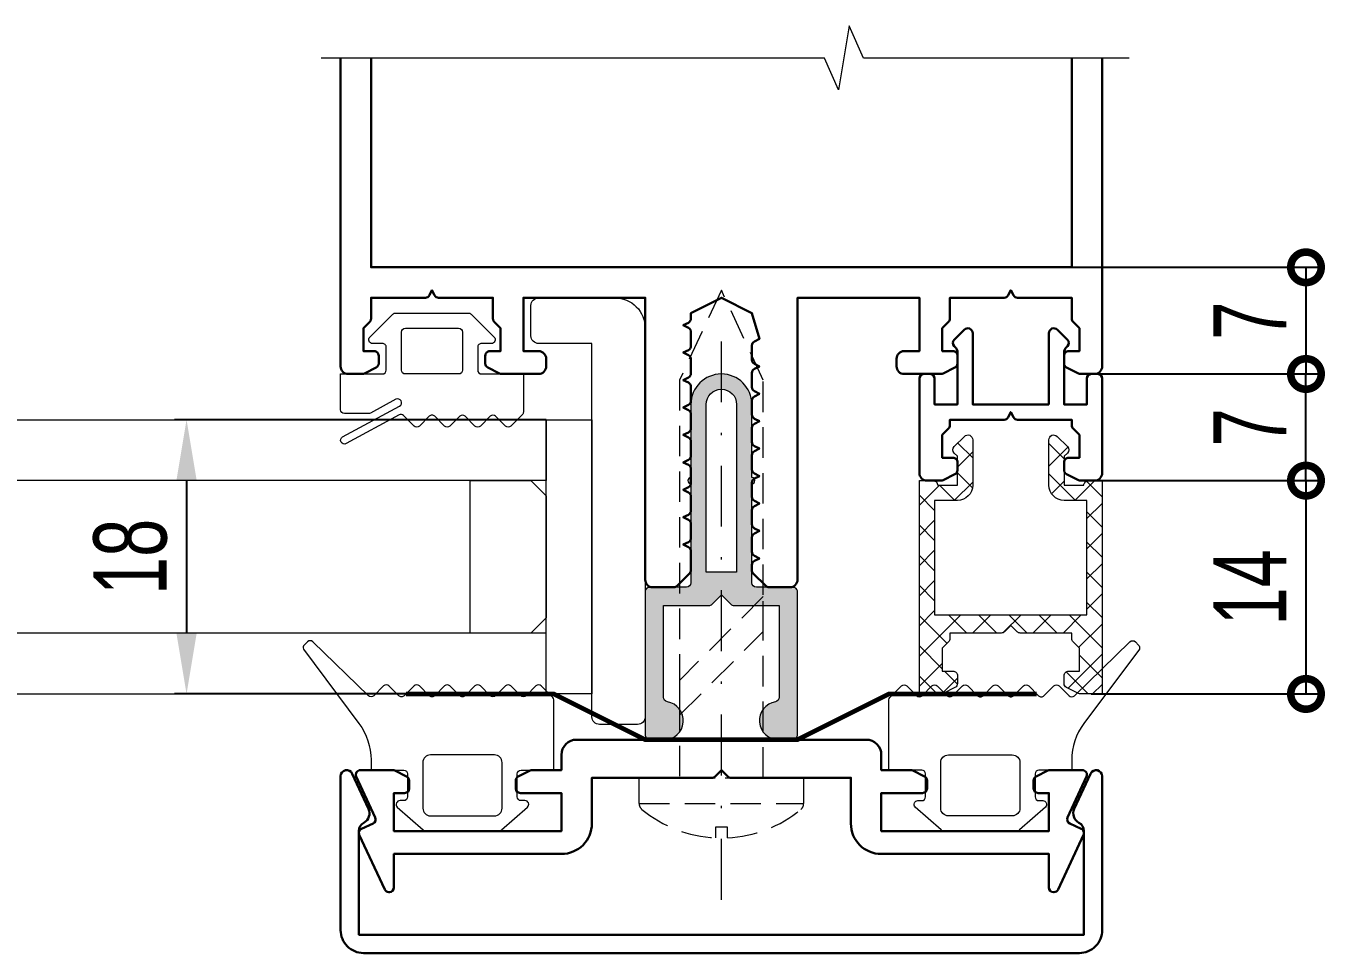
# Model space of a CAD drawing. Extents: x -37 to 8820, y -336 to 478.
# Drawn here: x 5355.1 to 5408.4, y 188.3 to 226.3 of the extents above; entities that cross this region are included whole.
import ezdxf

# ---------------------------------------------------------------- set-up
doc = ezdxf.new("R2010")
doc.units = 0
doc.header["$LTSCALE"] = 5
doc.linetypes.add('DASHDOT', pattern=[1, 0.5, -0.25, 0, -0.25])
doc.linetypes.add('HIDDEN', pattern=[0.375, 0.25, -0.125])
doc.layers.get('0').update_dxf_attribs({"linetype": 'CONTINUOUS', "lineweight": 30})
doc.layers.get('DEFPOINTS').update_dxf_attribs({"linetype": 'CONTINUOUS'})
for name, color, linetype, lineweight in [('1', 6, 'DASHDOT', 13), ('2', 3, 'HIDDEN', 13), ('Dimentions', 5, 'CONTINUOUS', 15), ('Glass', 5, 'CONTINUOUS', 20), ('Ал подклад', 7, 'CONTINUOUS', 20), ('Герлен', 7, 'CONTINUOUS', 60), ('Зигзаг', 1, 'CONTINUOUS', 15), ('Подкладки', 1, 'CONTINUOUS', 20), ('Уплотнители', 1, 'CONTINUOUS', 20), ('Штриховка', 1, 'CONTINUOUS', 5)]:
    doc.layers.add(name, color=color, linetype=linetype, lineweight=lineweight)
doc.styles.add('3', font='RUSS.SHX', dxfattribs={"width": 0.7, "height": 3})
doc.dimstyles.new('MX1_6', dxfattribs={"dimtxt": 3, "dimasz": 2.5, "dimexe": 0.5, "dimexo": 0, "dimgap": 0.8, "dimtad": 1, "dimlfac": 1.6, "dimdsep": 46, "dimtxsty": '3', "dimcen": 0, "dimclrd": 256, "dimclre": 256, "dimclrt": 256, "dimaunit": 1, "dimadec": 0, "dimazin": 0, "dimtfac": 1, "dimtmove": 0, "dimatfit": 1, "dimfxl": 1, "dimtvp": 1, "dimtolj": 1, "dimtzin": 0, "dimarcsym": 0})

# ---------------------------------------------------------------- blocks, each defined once
blk = doc.blocks.new('*D1148')
at = {"layer": 'DEFPOINTS', "color": 0, "linetype": 'Continuous', "transparency": 16777216}
for p in [(5376.466388546576, 210.1572277327417), (5361.707745438735, 198.9072277327417), (5376.466388546576, 198.9072277327417)]:
    blk.add_point(p, dxfattribs=at)
at = {"layer": 'Dimentions', "linetype": 'Continuous', "lineweight": -2, "transparency": 16777216}
for p, q in [((5376.466388546576, 210.1572277327417), (5361.207745438735, 210.1572277327417)), ((5361.707745438735, 207.6572277327417), (5361.707745438735, 201.4072277327417)), ((5376.466388546576, 198.9072277327417), (5361.207745438735, 198.9072277327417))]:
    blk.add_line(p, q, dxfattribs=at)
at = {"layer": 'Dimentions', "linetype": 'Continuous', "transparency": 16777216}
for points in [[(5361.291078772068, 207.6572277327417), (5362.124412105401, 207.6572277327417), (5361.707745438735, 210.1572277327417)], [(5361.291078772068, 201.4072277327417), (5362.124412105401, 201.4072277327417), (5361.707745438735, 198.9072277327417)]]:
    blk.add_solid(points, dxfattribs=at)
at = {"layer": 'Dimentions', "linetype": 'Continuous', "transparency": 16777216, "insert": (5359.407745438733, 204.5322277327401), "char_height": 3, "attachment_point": 5, "rotation": 90, "style": '3'}
blk.add_mtext('\\A1;18', dxfattribs=at)
blk = doc.blocks.new('_DotSmall')
at = {"color": 0, "linetype": 'ByBlock', "const_width": 0.5}
blk.add_lwpolyline([(-0.0625, 0, 1), (0.0625, 0, 1)], format="xyb", close=True, dxfattribs=at)
blk = doc.blocks.new('*D1150')
at = {"layer": 'DEFPOINTS', "color": 0, "linetype": 'Continuous', "transparency": 16777216}
for p in [(5398.966388546575, 212.0322277327413), (5407.641183423589, 212.0322277327413), (5398.966388546575, 207.6572277327417)]:
    blk.add_point(p, dxfattribs=at)
at = {"layer": 'Dimentions', "linetype": 'Continuous', "lineweight": -2, "transparency": 16777216}
for p, q in [((5398.966388546575, 212.0322277327413), (5408.141183423588, 212.0322277327413)), ((5407.641183423589, 207.6572277327417), (5407.641183423589, 212.0322277327413)), ((5398.966388546575, 207.6572277327417), (5408.141183423588, 207.6572277327417))]:
    blk.add_line(p, q, dxfattribs=at)
at = {"layer": 'Dimentions', "linetype": 'Continuous', "lineweight": -2, "transparency": 16777216, "xscale": 2.5, "yscale": 2.5, "zscale": 2.5}
for p, rotation in [((5407.641183423589, 212.0322277327413), 90), ((5407.641183423589, 207.6572277327417), 270)]:
    blk.add_blockref('_DotSmall', p, dxfattribs=dict(at, rotation=rotation))
at = {"layer": 'Dimentions', "linetype": 'Continuous', "transparency": 16777216, "insert": (5405.341183423587, 209.8447277327416), "char_height": 3, "attachment_point": 5, "rotation": 90, "style": '3'}
blk.add_mtext('\\A1;7', dxfattribs=at)
blk = doc.blocks.new('*D1151')
at = {"layer": 'DEFPOINTS', "color": 0, "linetype": 'Continuous', "transparency": 16777216}
for p in [(5398.028888546575, 216.4072277327413), (5404.817365937759, 212.0322277327413), (5407.641183423599, 212.0322277327413)]:
    blk.add_point(p, dxfattribs=at)
at = {"layer": 'Dimentions', "linetype": 'Continuous', "lineweight": -2, "transparency": 16777216}
for p, q in [((5398.028888546575, 216.4072277327413), (5408.141183423598, 216.4072277327413)), ((5407.641183423599, 216.4072277327413), (5407.641183423599, 212.0322277327413)), ((5404.817365937759, 212.0322277327413), (5408.141183423598, 212.0322277327413))]:
    blk.add_line(p, q, dxfattribs=at)
at = {"layer": 'Dimentions', "linetype": 'Continuous', "lineweight": -2, "transparency": 16777216, "xscale": 2.5, "yscale": 2.5, "zscale": 2.5}
for p, rotation in [((5407.641183423599, 216.4072277327413), 90), ((5407.641183423599, 212.0322277327413), 270)]:
    blk.add_blockref('_DotSmall', p, dxfattribs=dict(at, rotation=rotation))
at = {"layer": 'Dimentions', "linetype": 'Continuous', "transparency": 16777216, "insert": (5405.341183423598, 214.2197277327397), "char_height": 3, "attachment_point": 5, "rotation": 90, "style": '3'}
blk.add_mtext('\\A1;7', dxfattribs=at)
blk = doc.blocks.new('*D1186')
at = {"layer": 'DEFPOINTS', "color": 0, "linetype": 'Continuous', "transparency": 16777216}
for p in [(5402.154998685611, 207.6572277327417), (5398.832269919463, 198.9072277327308), (5407.641183423599, 198.9072277327308)]:
    blk.add_point(p, dxfattribs=at)
at = {"layer": 'Dimentions', "linetype": 'Continuous', "lineweight": -2, "transparency": 16777216}
for p, q in [((5402.154998685611, 207.6572277327417), (5408.141183423598, 207.6572277327417)), ((5407.641183423599, 207.6572277327417), (5407.641183423599, 198.9072277327308)), ((5398.832269919463, 198.9072277327308), (5408.141183423598, 198.9072277327308))]:
    blk.add_line(p, q, dxfattribs=at)
at = {"layer": 'Dimentions', "linetype": 'Continuous', "lineweight": -2, "transparency": 16777216, "xscale": 2.5, "yscale": 2.5, "zscale": 2.5}
for p, rotation in [((5407.641183423599, 207.6572277327417), 90), ((5407.641183423599, 198.9072277327308), 270)]:
    blk.add_blockref('_DotSmall', p, dxfattribs=dict(at, rotation=rotation))
at = {"layer": 'Dimentions', "linetype": 'Continuous', "transparency": 16777216, "insert": (5405.341183423598, 203.2822277327347), "char_height": 3, "attachment_point": 5, "rotation": 90, "style": '3'}
blk.add_mtext('\\A1;14', dxfattribs=at)

msp = doc.modelspace()

# ---------------------------------------------------------------- hatches: boundary and pattern name
at = {"layer": 'Штриховка'}
h = msp.add_hatch(color=256, dxfattribs=at)
edge = h.paths.add_edge_path(flags=16)
edge.add_line((5383.028888546572, 203.9072277327412), (5383.028888546572, 210.7822277327411))
edge.add_arc((5383.653888546573, 210.7822277327411), 0.625, 0, 180, ccw=False)
edge.add_line((5384.278888546572, 210.7822277327411), (5384.278888546572, 203.9072277327412))
edge.add_line((5384.278888546572, 203.9072277327412), (5383.028888546572, 203.9072277327412))
edge = h.paths.add_edge_path()
edge.add_arc((5385.99763854657, 197.8134777327407), 0.7812499999997702, 99.2817990866105, 270.0000000001334)
edge.add_line((5385.997638546573, 197.0322277327411), (5386.591388546572, 197.0322277327411))
edge.add_arc((5386.591388546572, 197.2197277327411), 0.1875, 270, 360)
edge.add_line((5386.778888546572, 197.2197277327411), (5386.778888546572, 203.0947277327411))
edge.add_arc((5386.591388546572, 203.0947277327411), 0.1875, 0, 90)
edge.add_line((5386.591388546572, 203.2822277327412), (5385.091388546573, 203.2822277327412))
edge.add_arc((5385.091388546573, 203.4697277327412), 0.1875, 180, 270, ccw=False)
edge.add_line((5384.903888546572, 203.4697277327412), (5384.903888546572, 207.5322277327412))
edge.add_arc((5384.903888546572, 207.6572277327411), 0.125, 270, 450)
edge.add_line((5384.903888546572, 207.7822277327411), (5384.903888546572, 210.7822277327411))
edge.add_arc((5383.653888546573, 210.7822277327411), 1.25, 0, 180)
edge.add_line((5382.403888546573, 210.7822277327411), (5382.403888546573, 207.7822277327411))
edge.add_arc((5382.403888546573, 207.6572277327411), 0.125, 90, 270)
edge.add_line((5382.403888546573, 207.5322277327412), (5382.403888546573, 203.4697277327412))
edge.add_arc((5382.216388546573, 203.4697277327412), 0.1875, -90, 0, ccw=False)
edge.add_line((5382.216388546573, 203.2822277327412), (5380.716388546573, 203.2822277327412))
edge.add_arc((5380.716388546573, 203.0947277327411), 0.1875, 90, 180)
edge.add_line((5380.528888546573, 203.0947277327411), (5380.528888546573, 197.2197277327411))
edge.add_arc((5380.716388546573, 197.2197277327411), 0.1875, 180, 270)
edge.add_line((5380.716388546573, 197.0322277327411), (5381.310138546573, 197.0322277327411))
edge.add_arc((5381.310138546574, 197.8134777327407), 0.7812499999995453, 269.9999999998666, 440.7182009133895)
edge.add_arc((5381.466388546574, 198.76954389154), 0.1875000000009045, 180.000000000139, 260.7182009130769, ccw=False)
edge.add_line((5381.278888546573, 198.7695438915396), (5381.278888546573, 202.5322277327411))
edge.add_line((5381.278888546573, 202.5322277327411), (5383.138723503627, 202.5322277327411))
edge.add_arc((5383.138723503627, 202.7197277327425), 0.1875000000013642, 270, 314.9999999999017)
edge.add_line((5383.2713060251, 202.5871452112685), (5383.653888546573, 202.9697277327411))
edge.add_line((5383.653888546573, 202.9697277327411), (5384.036471068044, 202.5871452112685))
edge.add_arc((5384.169053589517, 202.7197277327425), 0.1875000000018002, 225.0000000000983, 270)
edge.add_line((5384.169053589517, 202.5322277327411), (5386.028888546572, 202.5322277327411))
edge.add_line((5386.028888546572, 202.5322277327411), (5386.028888546572, 198.7695438915396))
edge.add_arc((5385.841388546571, 198.76954389154), 0.187500000001819, 279.281799086923, 359.999999999861, ccw=False)
at = {"layer": 'Штриховка', "lineweight": 5}
h = msp.add_hatch(dxfattribs=at)
h.set_pattern_fill('ANSI37', color=256, scale=7, angle=-1.27e-14, style=0)
h.set_pattern_definition([(44.99999999999999, (7788.899672633831, 7339.442121590066), (-0.618718433538229, 0.6187184335382292), []), (134.9999999999999, (7788.899672633831, 7339.442121590066), (-0.6187184335382292, -0.6187184335382289), [])])
edge = h.paths.add_edge_path()
edge.add_line((5395.528888546572, 201.7197277327389), (5395.271306025099, 201.4621452112672))
edge.add_arc((5395.138723503627, 201.5947277327362), 0.1874999999969769, 270.0000000005558, 315.0000000005896, ccw=False)
edge.add_line((5395.138723503629, 201.4072277327389), (5393.028888546573, 201.4072277327389))
edge.add_line((5393.028888546573, 201.4072277327389), (5393.028888546573, 201.1723927756786))
edge.add_arc((5392.841388546571, 201.1723927756768), 0.187500000001819, -44.99999999921391, 5.558717930398416e-10, ccw=False)
edge.add_line((5392.973971068045, 201.0398102542051), (5392.716388546572, 200.7822277327316))
edge.add_line((5392.716388546572, 200.7822277327316), (5392.716388546572, 199.8447277327316))
edge.add_line((5392.716388546572, 199.8447277327316), (5393.153888546573, 199.8447277327316))
edge.add_arc((5393.153888546574, 199.6572277327325), 0.1874999999990905, 2.779074748104904e-10, 90.00000000055587, ccw=False)
edge.add_line((5393.341388546573, 199.6572277327334), (5393.341388546573, 199.3356091056223))
edge.add_arc((5393.153888546573, 199.3356091056237), 0.1875, 296.56505117639443, 359.9999999995831, ccw=False)
edge.add_line((5393.237741095727, 199.1679040073097), (5392.755978349947, 198.927022634419))
edge.add_arc((5392.672125800791, 199.0947277327316), 0.1875000000001081, 270, 296.565051177078, ccw=False)
edge.add_line((5392.672125800791, 198.9072277327316), (5391.778888546572, 198.9072277327316))
edge.add_line((5391.778888546572, 198.9072277327316), (5391.778888546572, 207.6572277327389))
edge.add_line((5391.778888546572, 207.6572277327389), (5392.341388546572, 207.6572277327389))
edge.add_arc((5392.341388546572, 207.469727732738), 0.1875000000009095, 2.779074748104904e-10, 90, ccw=False)
edge.add_line((5392.528888546575, 207.4697277327389), (5393.341388546573, 207.4697277327389))
edge.add_line((5393.341388546573, 207.4697277327389), (5393.341388546573, 208.6572277327389))
edge.add_line((5393.341388546573, 208.6572277327389), (5393.208806025099, 208.7898102542124))
edge.add_arc((5393.341388546571, 208.9223927756841), 0.1874999999989062, 135, 225, ccw=False)
edge.add_line((5393.208806025099, 209.0549752971558), (5393.628000198924, 209.4741694709803))
edge.add_arc((5393.768165241869, 209.334004428036), 0.1982233047031049, 2.6290081223123707e-10, 135.0000000001859, ccw=False)
edge.add_line((5393.966388546573, 209.3340044280369), (5393.966388546573, 207.4697277327389))
edge.add_arc((5393.341388546573, 207.4697277327389), 0.625, -90, 0, ccw=False)
edge.add_line((5393.341388546573, 206.8447277327389), (5392.403888546573, 206.8447277327389))
edge.add_line((5392.403888546573, 206.8447277327389), (5392.403888546573, 202.1572277327389))
edge.add_line((5392.403888546573, 202.1572277327389), (5398.653888546572, 202.1572277327389))
edge.add_line((5398.653888546572, 202.1572277327389), (5398.653888546572, 206.8447277327389))
edge.add_line((5398.653888546572, 206.8447277327389), (5397.716388546573, 206.8447277327389))
edge.add_arc((5397.716388546573, 207.4697277327389), 0.625, 180, 270, ccw=False)
edge.add_line((5397.091388546573, 207.4697277327389), (5397.091388546573, 209.3340044280369))
edge.add_arc((5397.289611851276, 209.334004428036), 0.198223304703788, 44.99999999981412, 179.9999999997371, ccw=False)
edge.add_line((5397.429776894221, 209.4741694709803), (5397.848971068047, 209.0549752971558))
edge.add_arc((5397.716388546574, 208.9223927756841), 0.1874999999989062, -45, 45, ccw=False)
edge.add_line((5397.848971068047, 208.7898102542124), (5397.716388546573, 208.6572277327389))
edge.add_line((5397.716388546573, 208.6572277327389), (5397.716388546573, 207.4697277327389))
edge.add_line((5397.716388546573, 207.4697277327389), (5398.528888546572, 207.4697277327389))
edge.add_arc((5398.716388546572, 207.4697277327389), 0.1875, 90, 180, ccw=False)
edge.add_line((5398.716388546572, 207.6572277327389), (5399.278888546573, 207.6572277327443))
edge.add_line((5399.278888546573, 207.6572277327443), (5399.278888546573, 198.9072277327316))
edge.add_line((5399.278888546573, 198.9072277327316), (5398.385651292354, 198.9072277327316))
edge.add_arc((5398.385651292354, 199.0947277327357), 0.1875000000040927, 243.4349488229842, 270, ccw=False)
edge.add_line((5398.301798743196, 198.927022634419), (5397.820035997415, 199.1679040073097))
edge.add_arc((5397.903888546572, 199.3356091056223), 0.1875000000001081, 180, 243.434948822922, ccw=False)
edge.add_line((5397.716388546573, 199.3356091056223), (5397.716388546573, 199.6572277327334))
edge.add_arc((5397.90388854657, 199.6572277327334), 0.187499999998181, 90, 180, ccw=False)
edge.add_line((5397.90388854657, 199.8447277327316), (5398.341388546572, 199.8447277327316))
edge.add_line((5398.341388546572, 199.8447277327316), (5398.341388546572, 200.7822277327316))
edge.add_line((5398.341388546572, 200.7822277327316), (5398.083806025098, 201.0398102542051))
edge.add_arc((5398.216388546572, 201.1723927756768), 0.1875000000001924, 179.9999999994442, 224.999999999607, ccw=False)
edge.add_line((5398.028888546573, 201.1723927756786), (5398.028888546573, 201.4072277327389))
edge.add_line((5398.028888546573, 201.4072277327389), (5395.919053589519, 201.4072277327389))
edge.add_arc((5395.919053589519, 201.5947277327407), 0.187500000001819, 225, 270, ccw=False)
edge.add_line((5395.786471068046, 201.4621452112672), (5395.528888546572, 201.7197277327389))

# ---------------------------------------------------------------- linework, layer by layer
msp.add_lwpolyline([(5399.278888546573, 224.9879936707841), (5399.278888546573, 212.3447277327411, -0.4142135623729827), (5398.966388546572, 212.0322277327411), (5398.385651292354, 212.0322277327411, -0.1164338214658029), (5398.301798743197, 212.0520226344285), (5397.820035997415, 212.2929040073193, -0.2840790438402298), (5397.716388546573, 212.4606091056301), (5397.716388546573, 212.7822277327411, -0.4142135623732223), (5397.903888546572, 212.9697277327411), (5398.341388546572, 212.9697277327411), (5398.341388546572, 213.9072277327411), (5398.083806025101, 214.1648102542147, -0.1989123673795694), (5398.028888546573, 214.2973927756864), (5398.028888546573, 215.1572277327411), (5395.801019919465, 215.1572277327411, -0.2840790438404208), (5395.633314821153, 215.2608751835848), (5395.528888546574, 215.4697277327411), (5395.424462271996, 215.2608751835848, -0.2840790438404208), (5395.256757173683, 215.1572277327411), (5393.028888546573, 215.1572277327411), (5393.028888546573, 214.2973927756864, -0.1989123673792317), (5392.973971068045, 214.1648102542147), (5392.716388546572, 213.9072277327411), (5392.716388546572, 212.9697277327411), (5393.153888546573, 212.9697277327411, -0.4142135623734946), (5393.341388546573, 212.7822277327411), (5393.341388546573, 212.4606091056301, -0.2840790438401885), (5393.237741095728, 212.2929040073193), (5392.755978349947, 212.0520226344285, -0.1164338214657406), (5392.672125800793, 212.0322277327411), (5391.153888546572, 212.0322277327411, -0.4142135623731739), (5390.841388546572, 212.3447277327411), (5390.841388546572, 212.6572277327412, -0.4142135623730951), (5391.153888546572, 212.9697277327411), (5391.778888546572, 212.9697277327411), (5391.778888546572, 215.1572277327411), (5386.778888546572, 215.1572277327411), (5386.778888546572, 203.5947277327411, -0.4142135623730951), (5386.466388546573, 203.2822277327412), (5385.606553589518, 203.2822277327412, -0.1989123673796377), (5385.473971068046, 203.3371452112676), (5384.958806025101, 203.8523102542147, -0.1989123673796765), (5384.903888546572, 203.9848927756864), (5384.903888546572, 204.1975963598504, -0.2840790438404128), (5385.007535997416, 204.365301458163), (5385.216388546573, 204.4697277327411), (5385.007535997416, 204.5741540073193, -0.2840790438404123), (5384.903888546572, 204.7418591056319), (5384.903888546572, 205.3225963598504, -0.2840790438404123), (5385.007535997416, 205.490301458163), (5385.216388546573, 205.5947277327411), (5385.007535997416, 205.6991540073193, -0.2840790438404123), (5384.903888546572, 205.8668591056319), (5384.903888546572, 206.4475963598504, -0.2840790438404123), (5385.007535997416, 206.615301458163), (5385.216388546573, 206.7197277327411), (5385.007535997416, 206.8241540073193, -0.2840790438404123), (5384.903888546572, 206.9918591056319), (5384.903888546572, 207.5725963598504, -0.2840790438404123), (5385.007535997416, 207.740301458163), (5385.216388546573, 207.8447277327411), (5385.007535997416, 207.9491540073193, -0.2840790438404123), (5384.903888546572, 208.1168591056319), (5384.903888546572, 208.6975963598504, -0.2840790438404123), (5385.007535997416, 208.865301458163), (5385.216388546573, 208.9697277327411), (5385.007535997416, 209.0741540073193, -0.2840790438404123), (5384.903888546572, 209.2418591056319), (5384.903888546572, 209.8225963598504, -0.2840790438404123), (5385.007535997416, 209.990301458163), (5385.216388546573, 210.0947277327411), (5385.007535997416, 210.1991540073193, -0.2840790438404123), (5384.903888546572, 210.3668591056319), (5384.903888546572, 210.9475963598504, -0.2840790438404123), (5385.007535997416, 211.115301458163), (5385.216388546573, 211.2197277327411), (5385.007535997416, 211.3241540073193, -0.2840790438403665), (5384.903888546572, 211.4918591056319), (5384.903888546572, 212.0725963598504, -0.2840790438404128), (5385.007535997416, 212.240301458163), (5385.216388546573, 212.3447277327411), (5385.007535997416, 212.4491540073193, -0.2840790438404123), (5384.903888546572, 212.6168591056319), (5384.903888546572, 213.1975963598504, -0.2840790438404123), (5385.007535997416, 213.365301458163), (5385.216388546573, 213.4697277327411), (5384.903888546572, 214.5322277327411), (5383.653888546573, 215.1572277327411), (5382.403888546573, 214.5322277327411), (5382.403888546573, 214.3043591056319, -0.2840790438404123), (5382.300241095729, 214.1366540073193), (5382.091388546573, 214.0322277327411), (5382.300241095729, 213.927801458163, -0.2840790438404123), (5382.403888546573, 213.7600963598504), (5382.403888546573, 213.1793591056319, -0.2840790438404123), (5382.30024109573, 213.0116540073193), (5382.091388546573, 212.9072277327411), (5382.300241095729, 212.802801458163, -0.2840790438404123), (5382.403888546573, 212.6350963598504), (5382.403888546573, 212.0543591056319, -0.2840790438404128), (5382.300241095729, 211.8866540073193), (5382.091388546573, 211.7822277327412), (5382.30024109573, 211.677801458163, -0.2840790438404123), (5382.403888546573, 211.5100963598504), (5382.403888546573, 210.9293591056319, -0.2840790438404123), (5382.30024109573, 210.7616540073193), (5382.091388546573, 210.6572277327412), (5382.300241095729, 210.552801458163, -0.2840790438404123), (5382.403888546573, 210.3850963598504), (5382.403888546573, 209.8043591056319, -0.2840790438404123), (5382.300241095729, 209.6366540073193), (5382.091388546573, 209.5322277327412), (5382.30024109573, 209.427801458163, -0.2840790438404123), (5382.403888546573, 209.2600963598504), (5382.403888546573, 208.6793591056319, -0.2840790438404123), (5382.300241095729, 208.5116540073193), (5382.091388546573, 208.4072277327412), (5382.300241095729, 208.302801458163, -0.2840790438404123), (5382.403888546573, 208.1350963598504), (5382.403888546573, 207.5543591056319, -0.2840790438404123), (5382.300241095729, 207.3866540073193), (5382.091388546573, 207.2822277327412), (5382.300241095729, 207.177801458163, -0.2840790438404123), (5382.403888546573, 207.0100963598504), (5382.403888546573, 206.4293591056319, -0.2840790438404123), (5382.300241095729, 206.2616540073193), (5382.091388546573, 206.1572277327412), (5382.300241095729, 206.052801458163, -0.2840790438404123), (5382.403888546573, 205.8850963598504), (5382.403888546573, 205.3043591056319, -0.2840790438404123), (5382.300241095729, 205.1366540073193), (5382.091388546573, 205.0322277327412), (5382.300241095729, 204.927801458163, -0.2840790438404123), (5382.403888546573, 204.7600963598504), (5382.403888546573, 203.9848927756864, -0.1989123673796742), (5382.348971068046, 203.8523102542147), (5381.833806025101, 203.3371452112676, -0.1989123673796432), (5381.701223503627, 203.2822277327412), (5380.841388546572, 203.2822277327412, -0.4142135623730951), (5380.528888546573, 203.5947277327411), (5380.528888546573, 215.1572277327411), (5375.528888546572, 215.1572277327411), (5375.528888546572, 212.9697277327411), (5376.153888546572, 212.9697277327411, -0.41421356237312), (5376.466388546572, 212.6572277327412), (5376.466388546572, 212.3447277327411, -0.4142135623731739), (5376.153888546572, 212.0322277327411), (5374.635651292354, 212.0322277327411, -0.1164338214657406), (5374.551798743198, 212.0520226344285), (5374.070035997416, 212.2929040073193, -0.2840790438401885), (5373.966388546572, 212.4606091056301), (5373.966388546572, 212.7822277327411, -0.4142135623734946), (5374.153888546572, 212.9697277327411), (5374.591388546573, 212.9697277327411), (5374.591388546573, 213.9072277327411), (5374.3338060251, 214.1648102542147, -0.1989123673792317), (5374.278888546573, 214.2973927756864), (5374.278888546573, 215.1572277327411), (5372.051019919464, 215.1572277327411, -0.2840790438404208), (5371.883314821149, 215.2608751835848), (5371.778888546571, 215.4697277327411), (5371.674462271994, 215.2608751835848, -0.2840790438404208), (5371.50675717368, 215.1572277327411), (5369.278888546572, 215.1572277327411), (5369.278888546572, 214.2973927756864, -0.1989123673795694), (5369.223971068044, 214.1648102542147), (5368.966388546573, 213.9072277327411), (5368.966388546573, 212.9697277327411), (5369.403888546572, 212.9697277327411, -0.4142135623732223), (5369.591388546573, 212.7822277327411), (5369.591388546573, 212.4606091056301, -0.2840790438402298), (5369.487741095729, 212.2929040073193), (5369.005978349947, 212.0520226344285, -0.1164338214658029), (5368.922125800791, 212.0322277327411), (5368.341388546572, 212.0322277327411, -0.4142135623729827), (5368.028888546573, 212.3447277327411), (5368.028888546573, 224.9879936707841)], format="xyb")
msp.add_lwpolyline([(5398.028888546573, 224.9879936707841), (5398.028888546573, 216.4072277327412), (5369.278888546572, 216.4072277327412), (5369.278888546572, 224.9879936707841)])
for points in [[(5397.091388546573, 210.7822277327421), (5397.091388546573, 213.7024505324518, -0.6681786379190067), (5397.440965093817, 213.8472498794087), (5397.848971068044, 213.4392439051828, -0.4142135623731309), (5397.848971068044, 213.174078862238), (5397.807917677452, 213.1330254716447, 0.1989123673796567), (5397.716388546573, 212.912054602524), (5397.716388546573, 210.7822277327421), (5398.653888546572, 210.7822277327421), (5398.653888546572, 211.8447277327411, -0.4142135623730951), (5398.841388546572, 212.0322277327411), (5399.091388546573, 212.0322277327411, -0.4142135623730951), (5399.278888546573, 211.8447277327411), (5399.278888546573, 211.8447277327416), (5399.278888546573, 207.9697277327416, -0.4142135623729827), (5398.966388546572, 207.6572277327416), (5398.385651292354, 207.6572277327416, -0.1164338214658029), (5398.301798743197, 207.677022634429), (5397.820035997415, 207.9179040073197, -0.2840790438402298), (5397.716388546573, 208.0856091056314), (5397.716388546573, 208.4072277327412, -0.4142135623732223), (5397.903888546572, 208.5947277327412), (5398.341388546572, 208.5947277327416), (5398.341388546572, 209.5322277327416), (5398.083806025101, 209.7898102542138, -0.1989123673795694), (5398.028888546573, 209.9223927756864), (5398.028888546573, 210.1572277327421), (5395.801019919465, 210.157227732743, -0.2840790438404208), (5395.633314821153, 210.2608751835862), (5395.528888546574, 210.469727732743), (5395.424462271996, 210.2608751835862, -0.2840790438404208), (5395.256757173683, 210.1572277327421), (5393.028888546573, 210.1572277327421), (5393.028888546573, 209.9223927756864, -0.1989123673792317), (5392.973971068045, 209.7898102542138), (5392.716388546572, 209.5322277327412), (5392.716388546572, 208.5947277327412), (5393.153888546573, 208.5947277327412, -0.4142135623734946), (5393.341388546573, 208.4072277327412), (5393.341388546573, 208.0856091056314, -0.2840790438401885), (5393.237741095728, 207.9179040073193), (5392.755978349947, 207.6770226344286, -0.1164338214657406), (5392.672125800791, 207.6572277327411), (5392.091388546572, 207.6572277327411, -0.4142135623731739), (5391.778888546572, 207.9697277327412), (5391.778888546572, 211.8447277327411), (5391.778888546572, 211.8447277327411, -0.4142135623730956), (5391.966388546572, 212.0322277327411), (5392.216388546573, 212.0322277327411, -0.4142135623730951), (5392.403888546573, 211.8447277327411), (5392.403888546573, 210.7822277327421), (5393.341388546571, 210.7822277327421), (5393.341388546571, 212.912054602524, 0.1989123673796567), (5393.249859415692, 213.1330254716447), (5393.208806025099, 213.174078862238, -0.4142135623731309), (5393.208806025099, 213.4392439051828), (5393.616811999323, 213.8472498794087, -0.6681786379190067), (5393.96638854657, 213.7024505324518), (5393.96638854657, 210.7822277327421)], [(5368.796455836504, 193.1282940864564, -0.4142135623730883), (5368.887147622498, 193.3774677206018), (5369.358955836504, 193.5974755039731, 0.4142135623730147), (5369.449647622496, 193.8466491381184), (5368.671455836501, 195.5154868086644, -0.5486187866266384), (5368.841388546573, 195.7822277327411), (5370.172125800792, 195.7822277327411, -0.1164338214658533), (5370.255978349947, 195.7624328310537), (5370.737741095729, 195.521551458163, -0.2840790438404192), (5370.841388546573, 195.3538463598504), (5370.841388546573, 195.0322277327411, -0.4142135623730951), (5370.653888546573, 194.8447277327411), (5370.216388546572, 194.8447277327411), (5370.216388546572, 193.2822277327411), (5377.091388546572, 193.2822277327411), (5377.091388546572, 194.8447277327411), (5375.403888546572, 194.8447277327411, -0.4142135623730951), (5375.216388546572, 195.0322277327411), (5375.216388546572, 195.3538463598504, -0.2840790438404195), (5375.320035997416, 195.521551458163), (5375.801798743197, 195.7624328310537, -0.1164338214657995), (5375.885651292354, 195.7822277327411), (5377.091388546572, 195.7822277327411), (5377.091388546572, 196.4072277327411, -0.414213562373069), (5377.716388546573, 197.0322277327411), (5389.591388546572, 197.0322277327411, -0.4142135623730701), (5390.216388546573, 196.4072277327411), (5390.216388546573, 195.7822277327411), (5391.422125800791, 195.7822277327411, -0.116433821465798), (5391.505978349947, 195.7624328310537), (5391.987741095729, 195.521551458163, -0.2840790438404168), (5392.091388546572, 195.3538463598504), (5392.091388546572, 195.0322277327411, -0.4142135623730951), (5391.903888546572, 194.8447277327411), (5390.216388546573, 194.8447277327411), (5390.216388546573, 193.2822277327411), (5397.091388546573, 193.2822277327411), (5397.091388546573, 194.8447277327411), (5396.653888546572, 194.8447277327411, -0.4142135623730951), (5396.466388546572, 195.0322277327411), (5396.466388546572, 195.3538463598504, -0.2840790438404166), (5396.570035997417, 195.521551458163), (5397.051798743198, 195.7624328310537, -0.1164338214658603), (5397.135651292354, 195.7822277327411), (5398.466388546573, 195.7822277327411, -0.5486187866266258), (5398.636321256643, 195.5154868086644), (5397.858129470649, 193.8466491381184, 0.4142135623730012), (5397.948821256641, 193.5974755039731), (5398.420629470649, 193.3774677206018, -0.4142135623730747), (5398.511321256641, 193.1282940864564), (5397.467814585532, 190.8904868086645, -0.2914734195861182), (5397.297881875464, 190.7822277327411), (5397.278888546573, 190.7822277327411, -0.4142135623731233), (5397.091388546573, 190.9697277327411), (5397.091388546573, 192.3447277327411), (5390.216388546573, 192.3447277327411, -0.4142135623730284), (5388.966388546572, 193.5947277327411), (5388.966388546572, 195.4697277327411), (5384.044053589517, 195.4697277327411, -0.1989123673797095), (5383.911471068044, 195.5246452112685), (5383.653888546573, 195.7822277327411), (5383.396306025101, 195.5246452112685, -0.1989123673797164), (5383.263723503628, 195.4697277327411), (5378.341388546573, 195.4697277327411), (5378.341388546573, 193.5947277327411, -0.4142135623730284), (5377.091388546572, 192.3447277327411), (5370.216388546572, 192.3447277327411), (5370.216388546572, 190.9697277327411, -0.4142135623731232), (5370.028888546572, 190.7822277327411), (5370.009895217681, 190.7822277327411, -0.2914734195861226), (5369.839962507612, 190.8904868086645)], [(5398.341388546572, 188.2822277327356), (5368.966388546573, 188.2822277327356, -0.4142135623731006), (5368.028888546573, 189.2197277327357), (5368.028888546573, 195.5322277327375, -0.8025848516716022), (5368.505465493331, 195.6378822981712), (5369.175398203401, 194.2012069651516, -0.4015594422234812), (5368.980811623496, 193.6281963883191, 0.279739281223065), (5368.778888546573, 193.2955263134734), (5368.778888546573, 189.0322277327375), (5398.528888546572, 189.0322277327375), (5398.528888546572, 193.2955263134734, 0.279739281223065), (5398.32696546965, 193.6281963883191, -0.4015594422234812), (5398.132378889744, 194.2012069651516), (5398.802311599813, 195.6378822981712, -0.8025848516716022), (5399.278888546573, 195.5322277327375), (5399.278888546573, 189.2197277327357, -0.4142135623731006)]]:
    msp.add_lwpolyline(points, format="xyb", close=True)
at = {"layer": '1'}
msp.add_line((5383.653888546573, 190.4697277327411), (5383.653888546573, 214.2197277327412), dxfattribs=at)
at = {"layer": '2'}
msp.add_line((5380.278888546574, 194.4136671315116), (5387.028888546574, 194.4136671315116), dxfattribs=at)
for points in [[(5385.372638546573, 195.4697277327411), (5385.372638546573, 211.7838564631163), (5383.653888546573, 215.4697277327411), (5381.935138546572, 211.7838564631163), (5381.935138546572, 195.4697277327411)], [(5381.935138546572, 198.0319076665635), (5385.372638546573, 201.4694076665635), (5385.372638546573, 202.9016993332314), (5381.935138546572, 199.4641993332313)]]:
    msp.add_lwpolyline(points, close=True, dxfattribs=at)
msp.add_lwpolyline([(5383.408263546574, 193.006867130364, -0.1618488601451376), (5380.39252491021, 194.1726080015621, -0.2238875363520592), (5380.278888546574, 194.4136671315116), (5380.278888546574, 195.4697277327411), (5387.028888546574, 195.4697277327411), (5387.028888546574, 194.4136671315116, -0.2238875363520589), (5386.915252182936, 194.1726080015621, -0.1618488601451411), (5383.899513546573, 193.006867130364), (5383.899513546573, 193.444547816114), (5383.408263546574, 193.444547816114)], format="xyb", close=True, dxfattribs=at)
at = {"layer": 'Glass'}
for points in [[(5376.466388546575, 207.6572277327416), (5337.086547972576, 207.6572277327416), (5337.086547972576, 210.1572277327416), (5376.466388546575, 210.1572277327416)], [(5376.466388546575, 207.0322277327412), (5376.466388546575, 202.0322277327411), (5375.841388546574, 201.4072277327411), (5373.341388546574, 201.4072277327411), (5373.341388546574, 207.6572277327411), (5375.841388546574, 207.6572277327411)], [(5376.466388546575, 201.4072277327416), (5337.086547972576, 201.4072277327416), (5337.086547972576, 198.9072277327416), (5376.466388546575, 198.9072277327416)]]:
    msp.add_lwpolyline(points, close=True, dxfattribs=at)
at = {"layer": 'Ал подклад'}
msp.add_lwpolyline([(5378.341388546574, 213.2822277327402), (5376.153888546572, 213.2822277327402, -0.4142135623730951), (5375.841388546573, 213.5947277327403), (5375.841388546573, 214.8447277327402, -0.4142135623728953), (5376.153888546572, 215.1572277327403), (5379.278888546572, 215.1572277327421, -0.4142135623731365), (5380.528888546573, 213.9072277327421), (5380.528888546578, 197.9697277327402, -0.4142135623731617), (5380.216388546578, 197.6572277327402), (5378.653888546573, 197.6572277327402, -0.4142135623730951), (5378.341388546573, 197.9697277327402)], format="xyb", close=True, dxfattribs=at)
at = {"layer": 'Герлен', "ltscale": 2, "const_width": 0.1875}
msp.add_lwpolyline([(5370.716388546572, 198.9072277327429), (5376.778888546573, 198.9072277327429), (5380.528888546573, 197.0322277327411), (5386.778888546572, 197.0322277327411), (5390.528888546572, 198.9072277327429), (5396.591388546575, 198.9072277327429)], dxfattribs=at)
at = {"layer": 'Зигзаг'}
msp.add_lwpolyline([(5400.385027779084, 224.9879936707841), (5389.480705737125, 224.9879936707841), (5388.899855766331, 226.3058901019651), (5388.464218288234, 223.6931902691997), (5387.881721341031, 224.9879936707841), (5367.237899846228, 224.9879936707841)], dxfattribs=at)
at = {"layer": 'Подкладки'}
msp.add_lwpolyline([(5376.466388546575, 198.9072277327416), (5376.466388546575, 210.1572277327416), (5378.341388546574, 210.1572277327416), (5378.341388546574, 198.9072277327416)], close=True, dxfattribs=at)
at = {"layer": 'Уплотнители'}
for points in [[(5370.298129547091, 210.9930891715337), (5369.253079775525, 210.4261370195634, -0.1249127075951274), (5369.178570776043, 210.4072277327412), (5368.185138546572, 210.4072277327412, -0.4142135623730951), (5368.028888546573, 210.5634777327411), (5368.028888546573, 212.0322277327411), (5369.747638546573, 212.0322277327411, 0.4142135623730951), (5369.903888546573, 212.1884777327411), (5369.903888546573, 213.1259777327411, 0.4142135623730951), (5369.747638546573, 213.2822277327412), (5369.341388546573, 213.2822277327412, -0.6685866648355308), (5369.231027824386, 213.5490877390619), (5370.170645460724, 214.4865877390619, -0.1986191920077108), (5370.281006182911, 214.5322277327411), (5373.276770910234, 214.5322277327411, -0.1986191920077108), (5373.387131632422, 214.4865877390619), (5374.326749268759, 213.5490877390619, -0.6685866648355308), (5374.216388546573, 213.2822277327412), (5373.810138546573, 213.2822277327412, 0.4142135623730951), (5373.653888546573, 213.1259777327411), (5373.653888546573, 212.1884777327411, 0.4142135623730951), (5373.810138546573, 212.0322277327411), (5375.528888546572, 212.0322277327411), (5375.528888546572, 210.4719486018464, -0.1989123673352296), (5375.483123981152, 210.3614631673051), (5375.014373981134, 209.892713167126, -0.4142135619067498), (5374.793403112188, 209.8927131669495), (5374.389373979319, 210.2967422983572, 0.4142135619062114), (5374.168403110374, 210.2967422985328), (5373.764373979319, 209.8927131671278, -0.4142135619112548), (5373.543403110372, 209.8927131669532), (5373.139373979318, 210.2967422983727, 0.4142135618642613), (5372.91840311039, 210.2967422985646), (5372.514373979318, 209.8927131672752, -0.4142135623019411), (5372.293403110225, 209.8927131672478), (5371.889373981133, 210.2967422979307, 0.4142135630358024), (5371.668403111762, 210.2967422976806), (5371.264373983462, 209.8927131673015, -0.4142135623730951), (5371.043403114342, 209.8927131673015), (5370.611362452661, 210.3247538270268, 0.3320760628224876), (5370.426368018867, 210.3516091053941), (5368.259647546056, 209.1761370195634, -0.9999999999999749), (5368.110629547089, 209.4508184459189), (5370.447147546055, 210.7184077451791, 0.9999999999999705)], [(5370.685138546573, 213.9072277327411), (5372.872638546573, 213.9072277327411, -0.4142135623730951), (5373.028888546572, 213.7509777327411), (5373.028888546572, 212.1884777327411, -0.4142135623730951), (5372.872638546573, 212.0322277327411), (5370.685138546573, 212.0322277327411, -0.4142135623730951), (5370.528888546573, 212.1884777327411), (5370.528888546573, 213.7509777327411, -0.4142135623730951)], [(5385.871630482055, 198.584498828546, 0.9221128250760383), (5385.997638546573, 197.0322277327411), (5386.591388546572, 197.0322277327411, 0.4142135623730951), (5386.778888546572, 197.2197277327411), (5386.778888546572, 203.0947277327411, 0.4142135623731227), (5386.591388546572, 203.2822277327412), (5385.091388546573, 203.2822277327412, -0.4142135623730951), (5384.903888546572, 203.4697277327412), (5384.903888546572, 207.5322277327412, 0.9999999999999998), (5384.903888546572, 207.7822277327411), (5384.903888546572, 210.7822277327411, 0.9999999999999998), (5382.403888546573, 210.7822277327411), (5382.403888546573, 207.7822277327411, 0.9999999999999998), (5382.403888546573, 207.5322277327412), (5382.403888546573, 203.4697277327412, -0.4142135623730816), (5382.216388546573, 203.2822277327412), (5380.716388546573, 203.2822277327412, 0.4142135623730951), (5380.528888546573, 203.0947277327411), (5380.528888546573, 197.2197277327411, 0.4142135623731227), (5380.716388546573, 197.0322277327411), (5381.310138546573, 197.0322277327411, 0.9221128250760386), (5381.43614661109, 198.584498828546, -0.3675231814697116), (5381.278888546573, 198.7695438915396), (5381.278888546573, 202.5322277327411), (5383.138723503627, 202.5322277327411, 0.1989123673797049), (5383.2713060251, 202.5871452112685), (5383.653888546573, 202.9697277327411), (5384.036471068044, 202.5871452112685, 0.1989123673796891), (5384.169053589517, 202.5322277327411), (5386.028888546572, 202.5322277327411), (5386.028888546572, 198.7695438915396, -0.3675231814697116)], [(5383.028888546572, 203.9072277327412), (5383.028888546572, 210.7822277327411, -0.9999999999999998), (5384.278888546572, 210.7822277327411), (5384.278888546572, 203.9072277327412)], [(5375.435138546572, 194.5322277327411, -0.4142135623730951), (5375.278888546572, 194.6884777327411), (5375.278888546572, 195.6259777327411, -0.4142135623730951), (5375.435138546572, 195.7822277327411), (5376.778888546573, 195.7822277327411), (5376.778888546573, 198.6701719064019, 0.1989123673352304), (5376.742276894236, 198.7585602540346), (5376.264373981133, 199.2364631673015, 0.4142135619067565), (5376.043403112188, 199.236463167477), (5375.639373979318, 198.8324340360702, -0.4142135619062034), (5375.418403110374, 198.8324340358938), (5375.014373979318, 199.2364631672997, 0.4142135619112647), (5374.793403110373, 199.2364631674734), (5374.389373979319, 198.8324340360539, -0.4142135618642688), (5374.168403110391, 198.8324340358629), (5373.764373979319, 199.2364631671523, 0.4142135623019409), (5373.543403110225, 199.2364631671796), (5373.139373981134, 198.8324340364959, -0.4142135630358015), (5372.918403111762, 198.832434036746), (5372.514373983462, 199.236463167125, 0.4142135623730951), (5372.293403114341, 199.236463167125), (5371.889373980979, 198.832434035871, -0.4142135624637165), (5371.668403111824, 198.8324340364049), (5371.264373983462, 199.236463167125, 0.4142135623730958), (5371.043403114342, 199.236463167125), (5370.639373980546, 198.832434035731, -0.4142135625653189), (5370.418403111353, 198.832434036304), (5370.014373983462, 199.236463167125, 0.4142135623730951), (5369.793403114341, 199.236463167125), (5369.389373980883, 198.8324340358001, -0.4142135618530923), (5369.168403111959, 198.8324340361039), (5366.889373983462, 201.0467422981808, 0.4142135623730951), (5366.668403114341, 201.0467422981808), (5366.537080707026, 200.9154198923805, 0.2925382143430558), (5366.50095002895, 200.7509179948663), (5368.781749141228, 197.6977239105151, -0.1617877531424436), (5369.278888546572, 196.2015456329116), (5369.278888546572, 195.7822277327411), (5370.622638546572, 195.7822277327411, -0.4142135623730948), (5370.778888546572, 195.6259777327411), (5370.778888546572, 194.6884777327411, -0.4142135623730951), (5370.622638546572, 194.5322277327411), (5370.466388546573, 194.5322277327411, 0.6685866648355444), (5370.356027824385, 194.2653677264195), (5371.420645460725, 193.3278677264195, 0.1986191920077149), (5371.531006182912, 193.2822277327411), (5374.526770910233, 193.2822277327411, 0.1986191920077149), (5374.637131632422, 193.3278677264195), (5375.70174926876, 194.2653677264195, 0.668586664835515), (5375.591388546572, 194.5322277327411)], [(5391.872638546573, 194.5322277327411, 0.4142135623730951), (5392.028888546573, 194.6884777327411), (5392.028888546573, 195.6259777327411, 0.4142135623730951), (5391.872638546573, 195.7822277327411), (5390.528888546572, 195.7822277327411), (5390.528888546572, 198.6701719064019, -0.1989123673352304), (5390.565500198909, 198.7585602540346), (5391.043403112013, 199.2364631673015, -0.4142135619067565), (5391.264373980957, 199.236463167477), (5391.668403113826, 198.8324340360702, 0.4142135619062034), (5391.889373982773, 198.8324340358938), (5392.293403113827, 199.2364631672997, -0.4142135619112647), (5392.514373982773, 199.2364631674734), (5392.918403113827, 198.8324340360539, 0.4142135618642688), (5393.139373982756, 198.8324340358629), (5393.543403113826, 199.2364631671523, -0.4142135623019409), (5393.764373982921, 199.2364631671796), (5394.168403112013, 198.8324340364959, 0.4142135630358015), (5394.389373981383, 198.832434036746), (5394.793403109685, 199.236463167125, -0.4142135623730951), (5395.014373978805, 199.236463167125), (5395.418403112167, 198.832434035871, 0.4142135624637165), (5395.639373981323, 198.8324340364049), (5396.043403109684, 199.236463167125, -0.4142135623730958), (5396.264373978805, 199.236463167125), (5396.668403112601, 198.832434035731, 0.4142135625653189), (5396.889373981794, 198.832434036303), (5397.293403109685, 199.236463167125, -0.4142135623730951), (5397.514373978805, 199.236463167125), (5397.918403112262, 198.8324340358001, 0.4142135618530923), (5398.139373981186, 198.8324340361039), (5400.418403109685, 201.0467422981808, -0.4142135623730951), (5400.639373978805, 201.0467422981808), (5400.77069638612, 200.9154198923805, -0.2925382143430558), (5400.806827064197, 200.7509179948663), (5398.526027951917, 197.6977239105151, 0.1617877531424436), (5398.028888546573, 196.2015456329116), (5398.028888546573, 195.7822277327411), (5396.685138546573, 195.7822277327411, 0.4142135623730948), (5396.528888546573, 195.6259777327411), (5396.528888546573, 194.6884777327411, 0.4142135623730951), (5396.685138546573, 194.5322277327411), (5396.841388546572, 194.5322277327411, -0.6685866648355444), (5396.951749268759, 194.2653677264195), (5395.887131632422, 193.3278677264195, -0.1986191920077149), (5395.776770910233, 193.2822277327411), (5392.781006182911, 193.2822277327411, -0.1986191920077149), (5392.670645460725, 193.3278677264195), (5391.606027824386, 194.2653677264195, -0.668586664835515), (5391.716388546573, 194.5322277327411)], [(5371.716388546572, 193.9072277327411), (5374.341388546572, 193.9072277327411, 0.4142135623730951), (5374.653888546572, 194.2197277327411), (5374.653888546572, 196.0947277327411, 0.4142135623730951), (5374.341388546572, 196.4072277327411), (5371.716388546572, 196.4072277327411, 0.4142135623730951), (5371.403888546573, 196.0947277327411), (5371.403888546573, 194.2197277327411, 0.4142135623730951)], [(5395.591388546573, 193.9072277327411), (5392.966388546573, 193.9072277327411, -0.4142135623730951), (5392.653888546572, 194.2197277327411), (5392.653888546572, 196.0947277327411, -0.4142135623730951), (5392.966388546573, 196.4072277327411), (5395.591388546573, 196.4072277327411, -0.4142135623730951), (5395.903888546572, 196.0947277327411), (5395.903888546572, 194.2197277327411, -0.4142135623730951)]]:
    msp.add_lwpolyline(points, format="xyb", close=True, dxfattribs=at)
msp.add_lwpolyline([(5395.528888546572, 201.7197277327389), (5395.271306025099, 201.4621452112672, -0.1989123673796534), (5395.138723503629, 201.4072277327389), (5393.028888546573, 201.4072277327389), (5393.028888546573, 201.1723927756786, -0.1989123673792402), (5392.973971068045, 201.0398102542051), (5392.716388546572, 200.7822277327316), (5392.716388546572, 199.8447277327316), (5393.153888546573, 199.8447277327316, -0.4142135623734279), (5393.341388546573, 199.6572277327334), (5393.341388546573, 199.3356091056223, -0.2840790438402074), (5393.237741095727, 199.1679040073097), (5392.755978349947, 198.927022634419, -0.1164338214657435), (5392.672125800791, 198.9072277327316), (5391.778888546572, 198.9072277327316), (5391.778888546572, 207.6572277327389), (5392.341388546572, 207.6572277327389, -0.414213562373123), (5392.528888546575, 207.4697277327389), (5393.341388546573, 207.4697277327389), (5393.341388546573, 208.6572277327389), (5393.208806025099, 208.7898102542124, -0.4142135623730951), (5393.208806025099, 209.0549752971558), (5393.628000198924, 209.4741694709803, -0.6681786379192989), (5393.966388546573, 209.3340044280369), (5393.966388546573, 207.4697277327389, -0.4142135623730951), (5393.341388546573, 206.8447277327389), (5392.403888546573, 206.8447277327389), (5392.403888546573, 202.1572277327389), (5398.653888546572, 202.1572277327389), (5398.653888546572, 206.8447277327389), (5397.716388546573, 206.8447277327389, -0.4142135623730951), (5397.091388546573, 207.4697277327389), (5397.091388546573, 209.3340044280369, -0.6681786379192988), (5397.429776894221, 209.4741694709803), (5397.848971068047, 209.0549752971558, -0.4142135623730951), (5397.848971068047, 208.7898102542124), (5397.716388546573, 208.6572277327389), (5397.716388546573, 207.4697277327389), (5398.528888546572, 207.4697277327389, -0.4142135623731506), (5398.716388546572, 207.6572277327389), (5399.278888546573, 207.6572277327443), (5399.278888546573, 198.9072277327316), (5398.385651292354, 198.9072277327316, -0.1164338214658003), (5398.301798743196, 198.927022634419), (5397.820035997415, 199.1679040073097, -0.2840790438402317), (5397.716388546573, 199.3356091056223), (5397.716388546573, 199.6572277327334, -0.4142135623732062), (5397.90388854657, 199.8447277327316), (5398.341388546572, 199.8447277327316), (5398.341388546572, 200.7822277327316), (5398.083806025098, 201.0398102542051, -0.1989123673795331), (5398.028888546573, 201.1723927756786), (5398.028888546573, 201.4072277327389), (5395.919053589519, 201.4072277327389, -0.1989123673796235), (5395.786471068046, 201.4621452112672), (5395.528888546572, 201.7197277327389)], format="xyb", dxfattribs=at)

# ---------------------------------------------------------------- dimensions: what is measured, and where the dimension line sits
at = {"layer": 'Dimentions', "linetype": 'Continuous'}
for base, p1, p2, picture, middle in [((5407.641183423599, 212.0322277327413), (5398.028888546573, 216.4072277327412), (5404.817365937757, 212.0322277327411), '*D1151', (5405.341183423598, 214.2197277327397)), ((5407.641183423599, 198.9072277327308), (5402.15499868561, 207.6572277327416), (5398.832269919461, 198.9072277327307), '*D1186', (5405.341183423598, 203.2822277327347))]:
    dim = msp.add_linear_dim(base=base, p1=p1, p2=p2, angle=90, dimstyle='MX1_6', override={"dimdec": 0, "dimblk1": 'DotSmall', "dimblk2": 'DotSmall', "dimsah": 1}, dxfattribs=at)
    dim.commit()
    dim.dimension.update_dxf_attribs({"geometry": picture, "text_midpoint": middle})
dim = msp.add_linear_dim(base=(5407.641183423589, 212.0322277327413), p1=(5398.966388546572, 207.6572277327416), p2=(5398.966388546572, 212.0322277327411), angle=90, dimstyle='MX1_6', override={"dimdec": 0, "dimblk1": 'DotSmall', "dimblk2": 'DotSmall', "dimsah": 1}, dxfattribs=at)
dim.commit()
dim.dimension.update_dxf_attribs({"geometry": '*D1150', "text_midpoint": (5407.641183423588, 209.8447277327416), "dimtype": 160})
dim = msp.add_linear_dim(base=(5361.707745438735, 198.9072277327417), p1=(5376.466388546575, 210.1572277327416), p2=(5376.466388546575, 198.9072277327416), angle=90, dimstyle='MX1_6', dxfattribs=at)
dim.commit()
dim.dimension.update_dxf_attribs({"geometry": '*D1148', "text_midpoint": (5359.407745438733, 204.5322277327401)})

doc.saveas('drawing.dxf')
